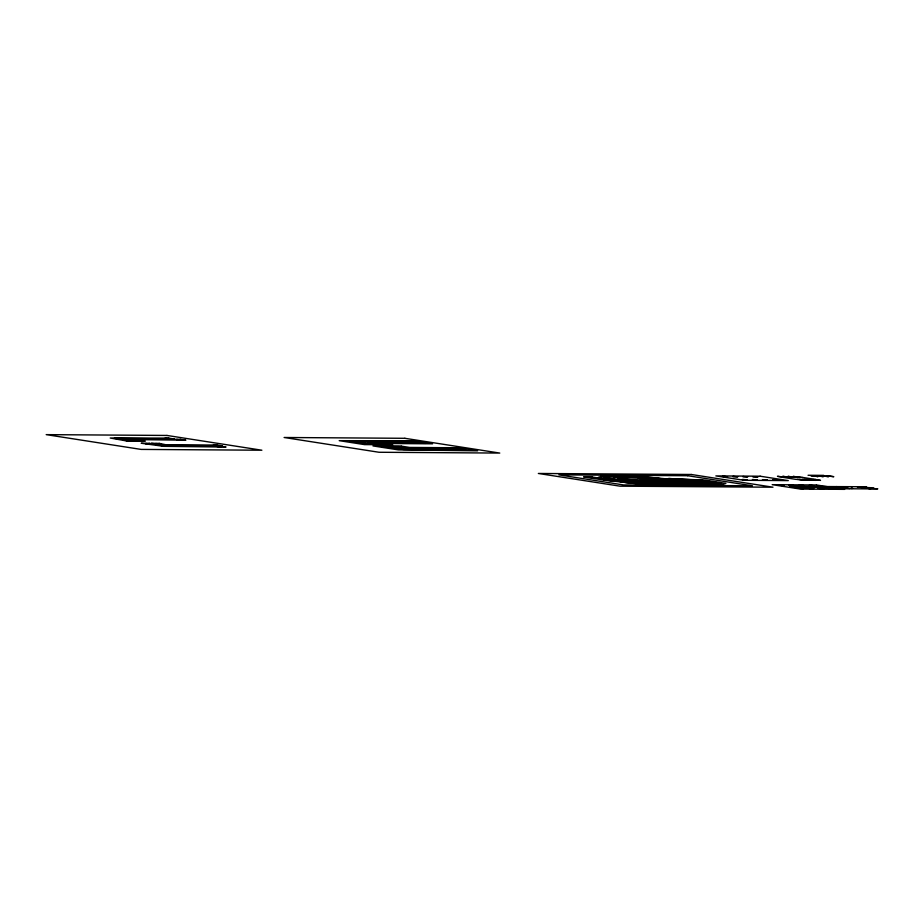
<?xml version="1.0" encoding="UTF-8"?>
<svg xmlns="http://www.w3.org/2000/svg" width="924" height="924" viewBox="0 0 924 924"><rect width="100%" height="100%" fill="white"/><g stroke="black" fill="none" stroke-linecap="round" stroke-linejoin="round"><path stroke-width="1.39" d="M135.92 440.563L140.806 440.829M140.783 440.875L135.92 440.598M145.565 443.555L150.45 443.867L145.599 443.612M164.957 438.357L169.843 438.669L164.98 438.415M218.052 445.53L213.19 445.276L218.076 445.576M375.791 443.716L380.676 443.982L375.86 443.774M400.369 447.101L395.564 446.766L400.392 447.054M421.321 443.046L416.481 442.712L421.344 443M588.011 477.223L592.896 477.5M592.896 477.535L588.08 477.292M622.187 479.429L627.073 479.729L622.21 479.475M634.372 480.884L629.533 480.561L634.384 480.838M642.758 478.644L647.643 478.944L642.827 478.701M667.336 482.028L662.496 481.704L667.359 481.982M682.593 481.843L687.479 482.12M687.456 482.166L682.663 481.912M737.595 476.83L732.755 476.507L737.618 476.784M742.388 479.521L747.273 479.787L742.411 479.568M752.864 476.645L757.749 476.923M757.726 476.969L752.887 476.703M762.519 479.648L767.405 479.96L762.519 479.683M789.061 485.285L793.947 485.585L789.061 485.319M813.64 488.669L808.8 488.346L813.663 488.623M828.897 488.484L833.783 488.761M833.76 488.808L828.909 488.519M810.406 479.14L808.073 478.955L810.429 479.094M830.087 488.519L848.209 488.415M831.346 488.634L849.757 488.657M832.605 488.761L835.931 488.565M808.05 475.271L823.746 475.375M857.356 486.844L866.816 487.11L858.766 487.063M837.929 486.821L791.637 486.509L801.154 488.438M838.784 486.948L793.508 486.648L803.603 488.588L798.74 488.276L802.402 488.357M840.886 487.271L801.397 486.994L809.944 488.484M861.018 487.41L870.477 487.687L862.427 487.629M842.445 487.514L803.349 487.133L811.214 488.507M844.548 487.849L817.428 487.641L823.723 488.727L818.895 488.403L819.888 488.634M864.679 487.976L874.139 488.253L866.088 488.195M846.107 488.091L819.091 487.78L821.286 488.577M868.341 488.553L877.8 488.819L869.75 488.773M851.628 488.265C855.07 488.623 848.648 488.103 851.72 488.45M800.796 477.315L793.15 476.426L798.786 477.304M814.876 479.51L820.512 480.388L812.866 479.498M795.564 477.281L787.918 476.391L793.554 477.269M809.643 479.475L815.28 480.353L807.634 479.464M790.332 477.246L782.686 476.357L788.311 477.234M804.411 479.441L810.036 480.318L802.402 479.429M785.1 477.211L777.454 476.322L783.078 477.2M799.179 479.406L804.804 480.284L797.158 479.394M836.382 486.578L850.461 488.773L870.593 488.9L856.513 486.705L789.777 486.371L799.826 488.403M829.174 486.648L830.584 486.867M832.836 487.225L834.245 487.445M836.497 487.791L837.906 488.011M840.159 488.369L841.568 488.577M805.312 487.271L812.485 488.519M820.755 487.918L822.718 488.634M125.883 440.482L130.746 440.794L125.964 440.459M155.659 443.612L160.522 443.936L155.694 443.601M176.611 439.558L181.474 439.882L176.611 439.558M216.793 446.419L221.656 446.731L216.886 446.396M365.754 443.636L370.616 443.959L365.754 443.636M385.47 446.708L390.332 447.02L385.551 446.685M404.851 441.51L409.713 441.822L404.885 441.499M453.095 448.417L457.958 448.729L453.095 448.417M456.664 449.572L461.526 449.884L456.71 449.561M601.27 479.279L606.132 479.591L601.362 479.256M608.593 480.411L613.455 480.734L608.593 480.411M611.746 479.348L616.608 479.66L611.78 479.337M618.63 477.419L623.492 477.743L618.722 477.396M619.057 480.492L623.919 480.803L619.149 480.468M652.841 478.701L657.703 479.013L652.933 478.678M662.912 478.771L667.775 479.082L662.993 478.748M672.972 478.828L677.835 479.152L672.972 478.828M672.556 481.762L677.419 482.085L672.556 481.762M692.688 481.901L697.551 482.224L692.769 481.878M722.695 476.438L727.558 476.761L722.787 476.414M742.827 476.576L747.689 476.888L742.861 476.565M752.471 479.579L757.334 479.891L752.506 479.568M772.603 479.706L777.465 480.03L772.603 479.706M779.024 485.204L783.887 485.527L779.105 485.181M799.144 485.343L804.007 485.654L799.191 485.331M809.216 485.412L814.079 485.724L809.251 485.4M601.097 476.403L598.325 477.35L612.947 479.926L620.997 479.972L603.522 477.558L605.578 476.853L644.236 477.107L656.906 477.916L664.113 479.337L672.164 479.394L642.954 476.68L601.097 476.403M709.817 482.709L646.222 482.582L614.645 480.18L647.366 483.009L715.003 482.917C693.577 478.84 671.644 480.596 650.034 479.244L652.044 479.256L638.357 478.332C661.965 482.178 686.22 478.332 709.817 482.709M720.685 483.194L718.618 483.899L635.747 483.344L626.807 482.744L612.219 480.168L604.169 480.11L636.902 483.772L723.099 484.349L725.871 483.402L704.92 480.145L668.549 478.528L702.217 480.318L720.685 483.194M780.295 480.03L782.651 480.214L780.33 480.03M836.624 488.796L838.98 488.981L836.682 488.796M166.967 435.447L46.2 434.638L141.106 449.411L261.873 450.219L166.967 435.447M404.862 438.299L284.107 437.491L379.013 452.263L499.769 453.072L404.862 438.299M168.607 438.103L110.199 438.011L127.085 441.06L135.135 441.106L114.299 438.288L174.232 438.981L168.607 438.103M412.866 440.748L339.2 440.667L364.541 444.617L392.723 444.802L384.28 443.485L432.582 443.809L412.866 440.748M180.238 439.316L127.859 439.258L137.156 441.129L145.207 441.175L131.97 439.535L185.863 440.194L180.238 439.316M408.477 441.256L350.069 441.164L366.967 444.213L375.017 444.271L354.169 441.441L414.114 442.134L408.477 441.256M420.108 442.469L367.74 442.411L377.027 444.282L385.077 444.329L371.841 442.688L425.745 443.347L420.108 442.469M149.226 443.301L141.176 443.243L163.698 446.338L226.057 447.043L220.42 446.165L164.426 446.084L149.226 443.301M159.286 443.37L151.236 443.312L166.158 445.218L222.476 445.888L216.84 445.01L166.886 444.975L159.286 443.37M401.178 446.119L372.996 445.934L398.336 449.873L477.639 450.82L457.923 447.759L409.621 447.435L401.178 446.119M389.096 446.454L381.046 446.408L403.58 449.491L465.927 450.196L460.302 449.33L404.296 449.249L389.096 446.454M399.156 446.523L391.106 446.465L406.04 448.371L462.347 449.041L456.722 448.163L406.756 448.128L399.156 446.523M691.314 474.486L538.346 473.469L620.016 486.174L772.984 487.202L691.314 474.486M812.473 475.721L810.868 475.71L818.11 476.599L812.473 475.721M817.705 475.756L816.1 475.744L823.342 476.634L817.705 475.756M822.938 475.791L821.332 475.779L828.574 476.668L822.938 475.791M828.17 475.825L826.564 475.814L833.806 476.703L828.17 475.825M687.687 475.721L558.87 474.867L623.642 484.95L752.459 485.805L687.687 475.721M760.14 476.207L715.857 475.906L744.016 480.295L788.299 480.596L760.14 476.207M801.997 477.327L781.877 477.188L795.957 479.383L816.088 479.521L801.997 477.327M591.66 476.969L583.61 476.911L602.483 479.856L610.533 479.903L591.66 476.969M622.256 477.177L614.206 477.119L619.842 477.997L645.61 477.962L654.053 479.279L662.104 479.325L644.802 477.535L622.256 477.177M625.837 479.175L617.786 479.117L645.368 480.896L685.446 481.161L693.889 482.478L701.951 482.536C676.807 478.574 651.097 482.166 625.837 479.175M633.159 480.307L625.109 480.261L630.734 481.127L671.76 482.328L666.123 481.45L651.316 481.566L633.159 480.307M676.183 481.519L668.133 481.462L681.82 482.397L676.183 481.519M686.255 481.589L678.204 481.531L691.88 482.467L686.255 481.589M816.47 484.973L772.187 484.673L800.346 489.062L844.628 489.362L816.47 484.973"/></g></svg>
